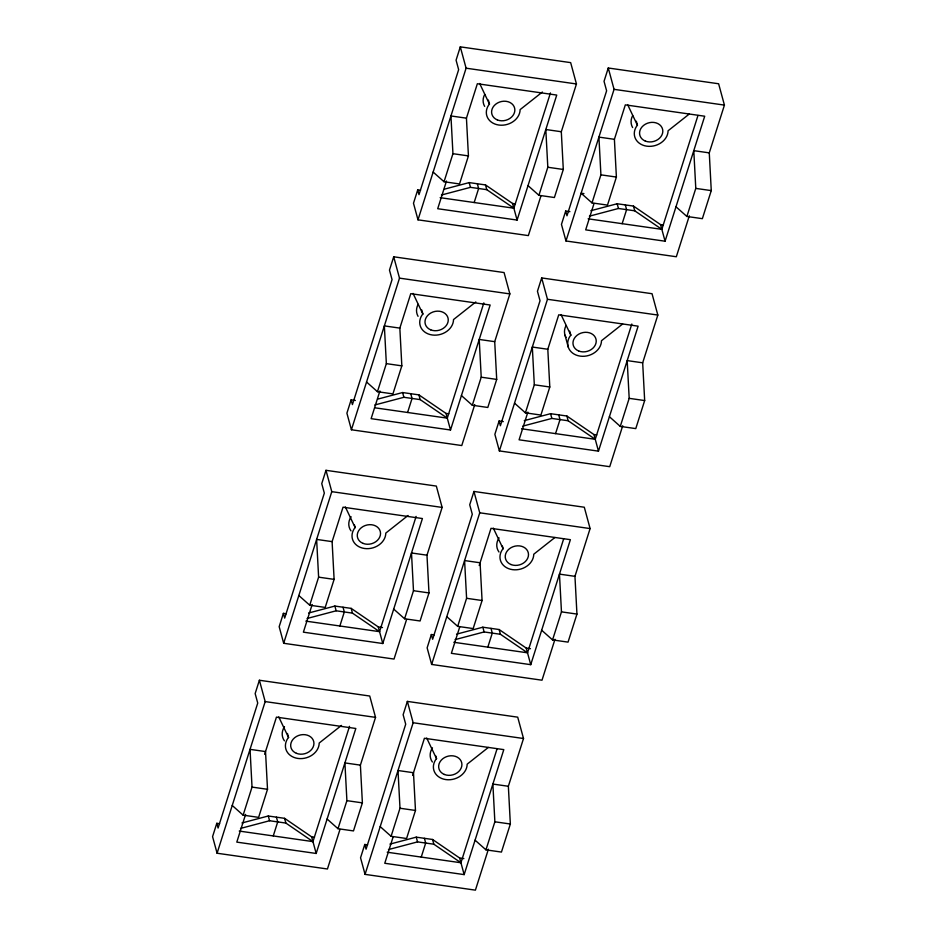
<?xml version="1.0" encoding="UTF-8"?>
<svg xmlns="http://www.w3.org/2000/svg" width="937" height="937" viewBox="0 0 937 937"><rect width="100%" height="100%" fill="white"/><g stroke="black" fill="none" stroke-linecap="round" stroke-linejoin="round"><path stroke-width="1.41" d="M327.107 819.02L337.999 828.706L353.483 830.92L362.385 802.868L360.394 765.131L375.538 717.367L369.74 696.027L259.385 680.25L255.157 693.579L257.734 703.066L218.087 828.05L216.798 823.307L219.621 823.705M393.704 609.085L404.597 618.771L420.081 620.985L428.982 592.922L426.979 555.184L442.135 507.421L436.337 486.08L325.982 470.315L321.754 483.633L324.331 493.12L284.684 618.104L283.396 613.36L286.207 613.77M461.426 395.566L472.318 405.252L487.802 407.466L496.704 379.403L494.713 341.665L509.869 293.902L504.071 272.562L393.704 256.797L389.476 270.114L392.053 279.601L352.417 404.585L351.129 399.841L355.346 400.45M528.023 185.62L538.916 195.306L554.399 197.52L563.301 169.468L561.31 131.73L576.454 83.967L570.656 62.627L460.301 46.85L456.073 60.179L458.65 69.666L419.003 194.65L417.715 189.906L420.537 190.305M216.798 823.307L212.57 836.636L217.091 853.232L327.446 868.997L339.99 829.432M283.396 613.36L279.167 626.689L283.677 643.286L394.032 659.062L406.588 619.486M351.129 399.841L346.901 413.17L351.41 429.767L461.765 445.543L474.754 404.597M417.715 189.906L413.486 203.235L417.996 219.832L528.351 235.597L540.907 196.02M217.091 853.232L265.183 701.59L259.385 680.25M283.677 643.286L331.78 491.656L325.982 470.315M351.41 429.767L399.502 278.137L393.704 256.797M417.996 219.832L466.099 68.19L460.301 46.85M243.128 815.155L252.03 787.092L250.038 749.354L265.522 751.568L267.513 789.305L258.612 817.369L243.128 815.155L232.235 805.469M309.725 605.208L318.615 577.157L316.624 539.419L332.108 541.633L334.111 579.371L325.209 607.422L309.725 605.208L298.833 595.522M377.447 391.689L386.349 363.638L384.357 325.9L399.841 328.114L401.832 365.852L392.931 393.903L377.447 391.689L366.554 382.003M444.044 181.743L452.946 153.691L450.943 115.954L466.439 118.167L468.43 155.905L459.528 183.957L444.044 181.743L433.152 172.068M245.576 814.429L236.803 842.117L316.179 853.466L355.826 728.482L276.438 717.133L264.656 754.308M312.173 604.482L303.389 632.17L382.776 643.52L422.423 518.536L343.036 507.186L332.108 541.633M379.907 390.963L371.122 418.663L450.51 430.001L490.145 305.017L410.769 293.668L399.841 328.114M446.492 181.028L437.708 208.717L517.095 220.066L556.742 95.07L477.355 83.733L466.439 118.167M273.264 835.933L277.715 821.913L276.427 817.169M339.862 625.998L344.312 611.966L343.024 607.223M407.595 412.479L412.046 398.448L410.757 393.704M474.181 202.533L478.631 188.501L477.343 183.769M239.251 831.072L312.958 841.613L349.524 726.339M305.837 621.126L379.555 631.667L416.122 516.404M374.987 407.818L447.289 418.148L483.843 302.885M440.156 197.672L513.874 208.201L550.441 92.939M337.999 828.706L346.901 800.655L344.91 762.917L360.394 765.131M404.597 618.771L413.486 590.708L411.495 552.971L426.979 555.184M472.318 405.252L481.22 377.189L479.229 339.452L494.713 341.665M538.916 195.306L547.817 167.255L545.814 129.517L561.31 131.73M475.071 840.173L485.963 849.859L501.447 852.073L510.349 824.01L508.358 786.272L523.514 738.508L517.716 717.168L407.361 701.403L403.133 714.72L405.709 724.207L366.062 849.191L364.774 844.46L367.585 844.858M541.668 630.226L552.561 639.912L568.045 642.126L576.946 614.075L574.955 576.337L590.099 528.573L584.301 507.233L473.946 491.457L469.718 504.785L472.295 514.272L432.648 639.257L431.36 634.513L434.182 634.911M609.401 416.707L620.282 426.394L635.778 428.607L644.668 400.556L642.677 362.818L657.833 315.055L652.035 293.714L541.68 277.938L537.451 291.266L540.028 300.754L500.381 425.738L499.093 420.994L503.31 421.603M675.987 206.772L686.88 216.459L702.363 218.672L711.265 190.609L709.274 152.872L724.43 105.108L718.62 83.768L608.265 68.003L604.037 81.32L606.614 90.807L566.979 215.791L565.69 211.048L569.907 211.657M364.774 844.46L360.546 857.777L365.055 874.373L475.41 890.15L488.4 849.215M431.36 634.513L427.131 647.842L431.641 664.438L542.008 680.203L554.985 639.268M499.093 420.994L494.865 434.323L499.374 450.92L609.729 466.685L622.718 425.749M565.69 211.048L561.462 224.376L565.971 240.973L676.327 256.75L689.316 215.803M365.055 874.373L413.158 722.743L407.361 701.403M431.641 664.438L479.744 512.797L473.946 491.457M499.374 450.92L547.477 299.278L541.68 277.938M565.971 240.973L614.063 89.343L608.265 68.003M391.092 836.296L399.994 808.244L398.002 770.507L413.486 772.72L415.478 810.458L406.576 838.51L391.092 836.296L380.199 826.61M457.689 626.361L466.591 598.298L464.6 560.56L480.084 562.774L482.075 600.512L473.173 628.575L457.689 626.361L446.797 616.675M525.411 412.842L534.313 384.779L532.321 347.041L547.805 349.255L549.796 386.993L540.907 415.056L525.411 412.842L514.53 403.156M592.008 202.896L600.91 174.844L598.919 137.107L614.403 139.32L616.394 177.058L607.492 205.109L592.008 202.896L581.116 193.209L583.938 193.619M393.118 836.928L384.767 863.27L464.155 874.608L503.801 749.623L424.414 738.274L412.62 775.449M459.716 626.982L451.365 653.323L530.74 664.673L570.387 539.677L491 528.339L479.217 565.515M527.871 412.116L519.086 439.804L598.474 451.154L638.12 326.17L558.733 314.82L547.805 349.255M594.035 203.516L585.684 229.858L665.071 241.207L704.706 116.223L625.33 104.874L614.403 139.32M421.24 857.086L425.691 843.054L424.402 838.31M487.826 647.139L492.276 633.107L490.988 628.376M555.559 433.62L560.01 419.6L558.721 414.857M622.156 223.685L626.607 209.654L625.319 204.91M387.215 852.225L460.934 862.754L497.055 748.874M453.813 642.278L527.519 652.808L563.641 538.939M521.534 428.759L595.253 439.301L631.819 324.026M588.131 218.813L661.85 229.354L697.971 115.474M485.963 849.859L494.865 821.796L492.874 784.058L508.358 786.272M552.561 639.912L561.462 611.861L559.471 574.123L574.955 576.337M620.282 426.394L629.184 398.342L627.193 360.604L642.677 362.818M686.88 216.459L695.781 188.396L693.79 150.658L709.274 152.872M488.376 100.06L489.477 104.124L488.622 105.12A17.089 13.985 -15.2 0 0 498.765 125.031A17.089 13.985 -15.2 0 0 520.117 109.617L542.382 92.025M421.779 310.006L422.88 314.071L422.025 315.066A17.089 13.985 -15.2 0 0 432.18 334.977A17.089 13.985 -15.2 0 0 453.52 319.564L475.797 301.96M636.34 121.213L637.441 125.277L636.586 126.272A17.089 13.985 -15.2 0 0 646.741 146.172A17.089 13.985 -15.2 0 0 668.081 130.77L689.245 114.045M354.42 524.872L355.158 527.59L354.303 528.585A17.089 13.985 -15.2 0 0 364.446 548.485A17.089 13.985 -15.2 0 0 385.798 533.083L408.063 515.479M569.743 331.148L570.856 335.212L570.001 336.207A17.089 13.985 -15.2 0 0 580.144 356.119A17.089 13.985 -15.2 0 0 601.484 340.717L622.648 323.991M287.46 733.46L288.561 737.524L287.706 738.52A17.089 13.985 -15.2 0 0 297.849 758.431A17.089 13.985 -15.2 0 0 319.201 743.029L341.478 725.425M502.384 546.025L503.122 548.731L502.267 549.726A17.089 13.985 -15.2 0 0 512.41 569.637A17.089 13.985 -15.2 0 0 533.762 554.224L554.915 537.51M435.799 755.96L436.537 758.677L435.682 759.673A17.089 13.985 -15.2 0 0 445.825 779.584A17.089 13.985 -15.2 0 0 467.165 764.17L488.329 747.445M444.279 189.192L469.191 182.598L485.495 184.929L512.586 203.47L515.409 203.868M441.409 195.025L470.479 187.341L486.783 189.672L513.874 208.201M590.86 210.708L617.167 203.751L633.459 206.07L660.562 224.611L663.373 225.009M589.385 216.178L618.455 208.482L634.747 210.813L661.85 229.354M377.681 399.127L402.605 392.544L418.898 394.875L446 413.404L448.811 413.803M374.823 404.971L403.894 397.288L420.186 399.607L447.289 418.148M524.263 420.643L550.569 413.685L566.873 416.016L593.964 434.557L596.775 434.955M522.787 426.124L551.858 418.429L568.162 420.76L595.253 439.301M308.578 613.021L334.872 606.063L351.176 608.382L378.267 626.923L382.495 627.532M307.09 618.49L336.16 610.795L352.464 613.126L379.555 631.667M456.542 634.162L482.836 627.204L499.14 629.535L526.231 648.076L530.459 648.673M455.054 639.631L484.124 631.948L500.428 634.279L527.519 652.808M241.98 822.955L268.275 815.998L284.579 818.329L311.67 836.87L314.492 837.268M240.504 828.437L269.575 820.742L285.867 823.073L312.958 841.613M389.944 844.108L416.251 837.151L432.554 839.482L459.645 858.011L463.862 858.62M388.468 849.578L417.539 841.894L433.843 844.214L460.934 862.754M466.099 68.19L576.454 83.967M614.063 89.343L724.43 105.108M452.946 153.691L468.43 155.905M547.817 167.255L563.301 169.468M600.91 174.844L616.394 177.058M695.781 188.396L711.265 190.609M399.502 278.137L509.869 293.902M547.477 299.278L657.833 315.055M386.349 363.638L401.832 365.852M481.22 377.189L496.704 379.403M534.313 384.779L549.796 386.993M629.184 398.342L644.668 400.556M331.78 491.656L442.135 507.421M479.744 512.797L590.099 528.573M318.615 577.157L334.111 579.371M413.486 590.708L428.982 592.922M466.591 598.298L482.075 600.512M561.462 611.861L576.946 614.075M265.183 701.59L375.538 717.367M413.158 722.743L523.514 738.508M252.03 787.092L267.513 789.305M346.901 800.655L362.385 802.868M399.994 808.244L415.478 810.458M494.865 821.796L510.349 824.01M627.626 104.628L637.441 125.277M479.662 83.487L489.477 104.124M561.029 314.574L570.856 335.212M413.065 293.422L422.88 314.071M493.307 528.093L503.122 548.731M345.343 506.94L355.158 527.59M426.71 738.028L436.537 758.677M278.746 716.887L288.561 737.524M660.562 224.611L665.071 241.207M633.459 206.07L634.747 210.813M617.167 203.751L618.455 208.482M593.964 434.557L598.474 451.154M565.034 335.235L568.255 347.088M512.586 203.47L517.095 220.066M566.873 416.016L568.162 420.76M550.569 413.685L551.858 418.429M485.495 184.929L486.783 189.672M469.191 182.598L470.479 187.341M526.231 648.076L530.74 664.673M446 413.404L450.51 430.001M499.14 629.535L500.428 634.279M482.836 627.204L484.124 631.948M418.898 394.875L420.186 399.607M402.605 392.544L403.894 397.288M459.645 858.011L464.155 874.608M378.267 626.923L382.776 643.52M432.554 839.482L433.843 844.214M416.251 837.151L417.539 841.894M351.176 608.382L352.464 613.126M334.872 606.063L336.16 610.795M311.67 836.87L316.179 853.466M284.579 818.329L285.867 823.073M268.275 815.998L269.575 820.742M484.652 106.385A17.089 13.985 -15.2 0 1 484.722 94.414M418.054 316.319A17.089 13.985 -15.2 0 1 418.125 304.361M284.415 740.816A17.089 13.985 -15.2 0 1 284.485 726.667M351 530.881A17.089 13.985 -15.2 0 1 351.082 516.72M432.379 761.968A17.089 13.985 -15.2 0 1 432.461 747.82M566.03 337.472A17.089 13.985 -15.2 0 1 566.089 325.502M498.976 552.022A17.089 13.985 -15.2 0 1 499.046 537.873M632.616 127.526A17.089 13.985 -15.2 0 1 632.686 115.556M497.348 119.924A11.771 9.639 -15.2 0 0 514.858 110.051A11.771 9.639 -15.2 0 0 497.442 103.035A11.771 9.639 -15.2 0 0 497.348 119.924M430.751 329.859A11.771 9.639 -15.2 0 0 448.261 319.997A11.771 9.639 -15.2 0 0 430.844 312.97A11.771 9.639 -15.2 0 0 430.751 329.859M363.029 543.378A11.771 9.639 -15.2 0 0 380.539 533.516A11.771 9.639 -15.2 0 0 363.123 526.489A11.771 9.639 -15.2 0 0 363.029 543.378M296.432 753.325A11.771 9.639 -15.2 0 0 313.942 743.451A11.771 9.639 -15.2 0 0 296.525 736.435A11.771 9.639 -15.2 0 0 296.432 753.325M645.312 141.065A11.771 9.639 -15.2 0 0 662.822 131.203A11.771 9.639 -15.2 0 0 645.406 124.176A11.771 9.639 -15.2 0 0 645.312 141.065M444.407 774.477A11.771 9.639 -15.2 0 0 461.918 764.604A11.771 9.639 -15.2 0 0 444.501 757.588A11.771 9.639 -15.2 0 0 444.407 774.477M578.726 351.012A11.771 9.639 -15.2 0 0 596.237 341.138A11.771 9.639 -15.2 0 0 578.82 334.122A11.771 9.639 -15.2 0 0 578.726 351.012M510.993 564.531A11.771 9.639 -15.2 0 0 528.503 554.657A11.771 9.639 -15.2 0 0 511.087 547.641A11.771 9.639 -15.2 0 0 510.993 564.531"/></g></svg>
